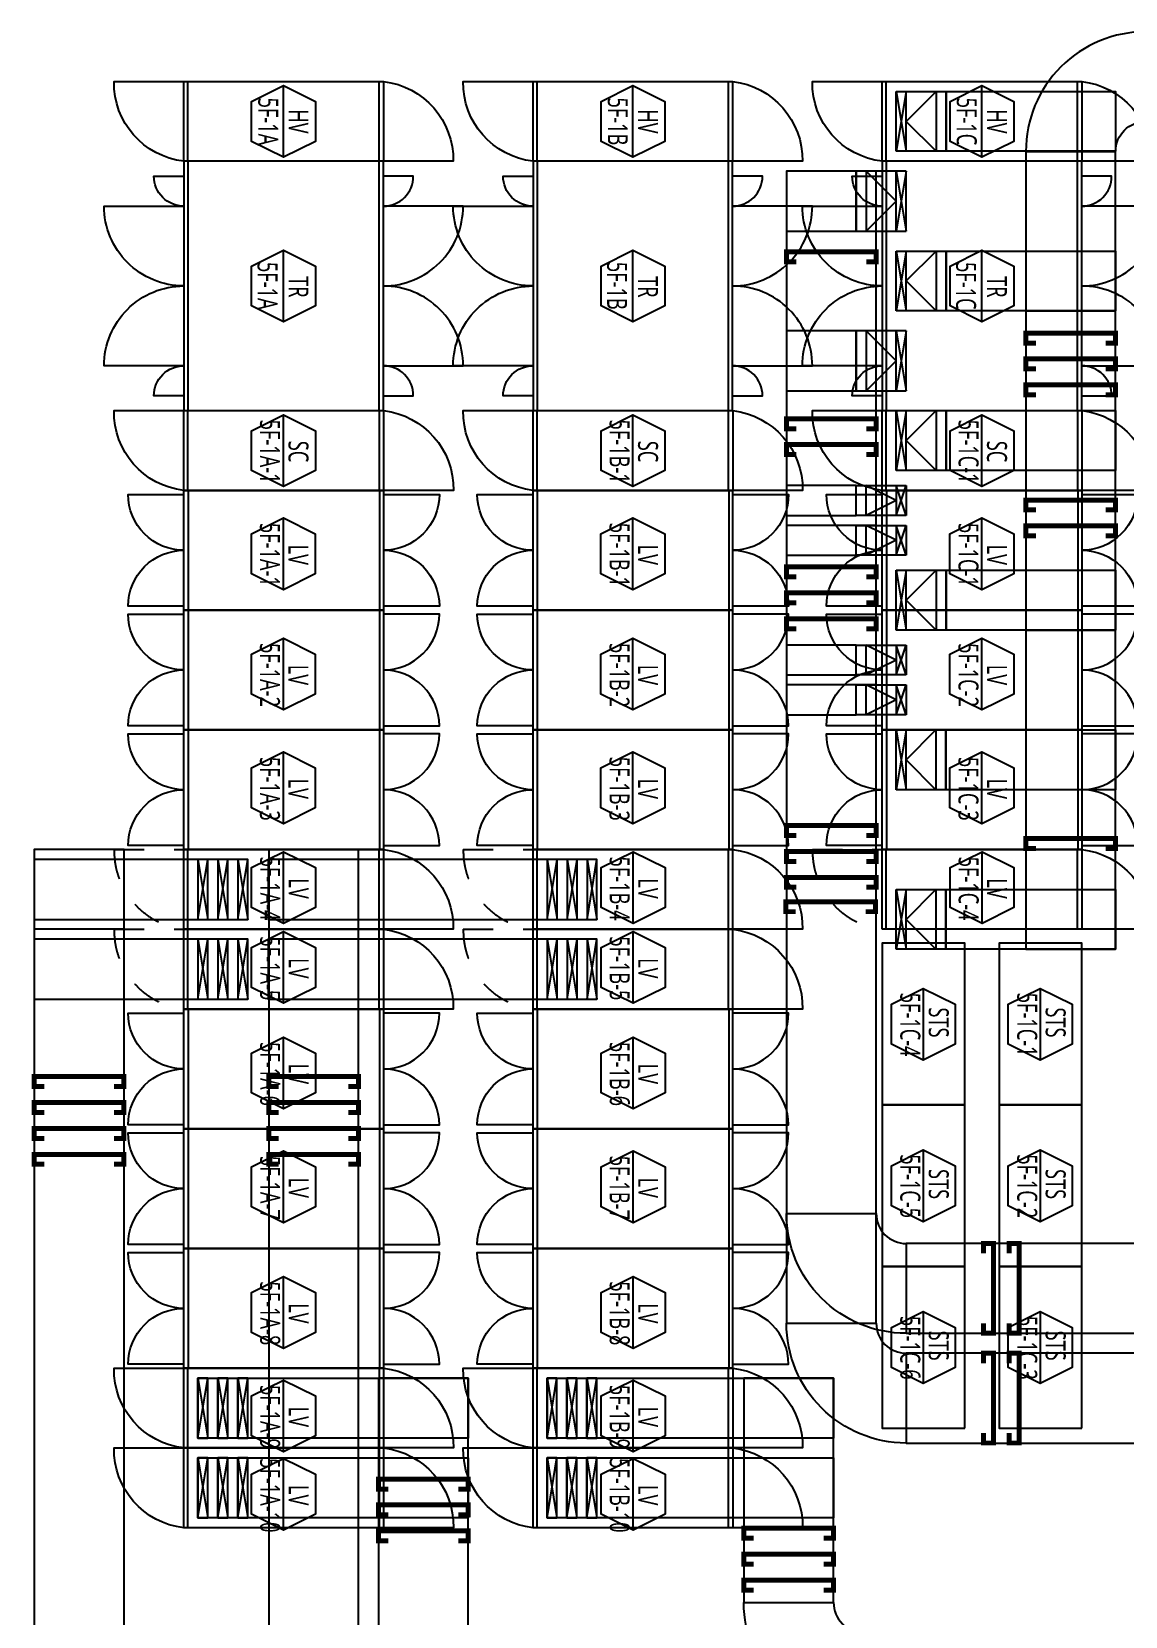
# Model space of a CAD drawing. Header units: millimetres. Extents: x -138191 to 245733, y -341087 to 835263.
# Drawn here: x 135529 to 146491, y 483817 to 499704 of the extents above; entities that cross this region are included whole.
import ezdxf
from ezdxf.enums import TextEntityAlignment as Align

# ---------------------------------------------------------------- set-up
doc = ezdxf.new("R2010")
doc.units = ezdxf.units.MM
doc.header["$LTSCALE"] = 300
doc.linetypes.add('D1', pattern=[3, 1, -1, 1])
for name, color, linetype in [('------00 Switch Gear', 3, 'Continuous'), ('------00 Switch Gear_Number', 1, 'Continuous'), ('-----26 Electrical Cable Tray_LV_STS1', 3, 'Continuous'), ('-----26 Electrical Cable Tray_LV_STS3', 151, 'Continuous'), ('-----26 Electrical Cable Tray_LV_STSPDU_A', 181, 'Continuous'), ('-----26 Electrical Cable Tray_LV_STSPDU_B', 41, 'Continuous'), ('-----26 Electrical Cable Tray_LV_UPS', 6, 'Continuous')]:
    doc.layers.add(name, color=color, linetype=linetype)
doc.styles.add('ELEC', font='malgun.ttf')

# ---------------------------------------------------------------- blocks, each defined once
blk = doc.blocks.new('STS-R')
blk.add_lwpolyline([(886994, -128588), (888614, -128588), (888614, -129418), (886994, -129418), (886994, -128588)])
blk = doc.blocks.new('A$495596483691')
at = {"color": 0}
for p, q in [((100, 600), (0, 600)), ((0, 600), (0, 0)), ((500, 600), (100, 600)), ((500, 0), (500, 600)), ((0, 0), (100, 0)), ((100, 0), (500, 0))]:
    blk.add_line(p, q, dxfattribs=at)
at = {"color": 8}
for p, q in [((400, 300), (100, 600)), ((100, 600), (100, 0)), ((400, 0), (400, 600)), ((400, 600), (500, 0)), ((500, 600), (400, 0)), ((400, 300), (100, 0))]:
    blk.add_line(p, q, dxfattribs=at)
blk = doc.blocks.new('A$550585017316')
at = {"color": 0}
for p, q in [((400, 300), (0, 300)), ((0, 300), (0, 0)), ((500, 300), (400, 300)), ((500, 0), (500, 300)), ((0, 0), (400, 0)), ((400, 0), (500, 0))]:
    blk.add_line(p, q, dxfattribs=at)
at = {"color": 8}
for p, q in [((100, 0), (0, 300)), ((0, 0), (100, 300)), ((100, 150), (400, 300)), ((100, 300), (100, 0)), ((400, 0), (400, 300)), ((100, 150), (400, 0))]:
    blk.add_line(p, q, dxfattribs=at)

msp = doc.modelspace()

# ---------------------------------------------------------------- linework, layer by layer
at = {"layer": '------00 Switch Gear'}
for p, q in [((137094, 498405), (137094, 499205)), ((139012, 498405), (139012, 499205)), ((140594, 498405), (140594, 499205)), ((142512, 498405), (142512, 499205)), ((144094, 498405, 0), (144094, 499205, 0)), ((146012, 498405, 0), (146012, 499205, 0)), ((137098, 495905), (137098, 498405)), ((139012, 495905), (139012, 498405)), ((140598, 495905), (140598, 498405)), ((142512, 495905), (142512, 498405)), ((144098, 495905, 0), (144098, 498405, 0)), ((146012, 495905, 0), (146012, 498405, 0)), ((137094, 495105), (137094, 495905)), ((139014, 495105), (139014, 495905)), ((140594, 495105), (140594, 495905)), ((142514, 495105), (142514, 495905)), ((144094, 495105, 0), (144094, 495905, 0)), ((146014, 495105, 0), (146014, 495905, 0)), ((137097, 495105), (137097, 493905)), ((139015, 495105), (139015, 493905)), ((140597, 495105), (140597, 493905)), ((142515, 495105), (142515, 493905)), ((144097, 495105, 0), (144097, 493905, 0)), ((146015, 495105, 0), (146015, 493905, 0)), ((137097, 493905), (137097, 492705)), ((139015, 493905), (139015, 492705)), ((140597, 493905), (140597, 492705)), ((142515, 493905), (142515, 492705)), ((144097, 493905, 0), (144097, 492705, 0)), ((146015, 493905, 0), (146015, 492705, 0)), ((137097, 492705), (137097, 491505)), ((139015, 492705), (139015, 491505)), ((140597, 492705), (140597, 491505)), ((142515, 492705), (142515, 491505)), ((144097, 492705, 0), (144097, 491505, 0)), ((146015, 492705, 0), (146015, 491505, 0)), ((137095, 490705), (137095, 491505)), ((139013, 490705), (139013, 491505)), ((140595, 490705), (140595, 491505)), ((142513, 490705), (142513, 491505)), ((144095, 490705, 0), (144095, 491505, 0)), ((146013, 490705, 0), (146013, 491505, 0)), ((137095, 489905), (137095, 490705)), ((139013, 489905), (139013, 490705)), ((140595, 489905), (140595, 490705)), ((142513, 489905), (142513, 490705)), ((137097, 489905), (137097, 488705)), ((139015, 489905), (139015, 488705)), ((140597, 489905), (140597, 488705)), ((142515, 489905), (142515, 488705)), ((137097, 488705), (137097, 487505)), ((139015, 488705), (139015, 487505)), ((140597, 488705), (140597, 487505)), ((142515, 488705), (142515, 487505)), ((137097, 487505), (137097, 486305)), ((139015, 487505), (139015, 486305)), ((140597, 487505), (140597, 486305)), ((142515, 487505), (142515, 486305)), ((137094, 485505), (137094, 486305)), ((139014, 485505), (139014, 486305)), ((140594, 485505), (140594, 486305)), ((142514, 485505), (142514, 486305)), ((137094, 484705), (137094, 485505)), ((139014, 484705), (139014, 485505)), ((140594, 484705), (140594, 485505)), ((142514, 484705), (142514, 485505))]:
    msp.add_line(p, q, dxfattribs=at)
at = {"layer": '------00 Switch Gear', "elevation": 0}
for points in [[(137054, 498405, -0.385743), (136354, 499205), (137054, 499205)], [(139054, 499205, -0.385743), (139754, 498405), (139054, 498405)], [(140554, 498405, -0.385743), (139854, 499205), (140554, 499205)], [(142554, 499205, -0.385743), (143254, 498405), (142554, 498405)], [(144054, 498405, -0.385743), (143354, 499205), (144054, 499205)], [(146054, 499205, -0.385743), (146754, 498405), (146054, 498405)], [(137054, 496055), (136754, 496055, -0.414214), (137054, 496355), (136254, 496355, -0.414214), (137054, 497155, -0.414214), (136254, 497955), (137054, 497955, -0.414214), (136754, 498255), (137054, 498255)], [(139054, 496055), (139354, 496055, 0.414214), (139054, 496355), (139854, 496355, 0.414214), (139054, 497155, 0.414214), (139854, 497955), (139054, 497955, 0.414214), (139354, 498255), (139054, 498255)], [(140554, 496055), (140254, 496055, -0.414214), (140554, 496355), (139754, 496355, -0.414214), (140554, 497155, -0.414214), (139754, 497955), (140554, 497955, -0.414214), (140254, 498255), (140554, 498255)], [(142554, 496055), (142854, 496055, 0.414214), (142554, 496355), (143354, 496355, 0.414214), (142554, 497155, 0.414214), (143354, 497955), (142554, 497955, 0.414214), (142854, 498255), (142554, 498255)], [(144054, 496055), (143754, 496055, -0.414214), (144054, 496355), (143254, 496355, -0.414214), (144054, 497155, -0.414214), (143254, 497955), (144054, 497955, -0.414214), (143754, 498255), (144054, 498255)], [(146054, 496055), (146354, 496055, 0.414214), (146054, 496355), (146854, 496355, 0.414214), (146054, 497155, 0.414214), (146854, 497955), (146054, 497955, 0.414214), (146354, 498255), (146054, 498255)], [(137054, 495105, -0.385743), (136354, 495905), (137054, 495905)], [(139056, 495905, -0.385743), (139756, 495105), (139056, 495105)], [(140554, 495105, -0.385743), (139854, 495905), (140554, 495905)], [(142556, 495905, -0.385743), (143256, 495105), (142556, 495105)], [(144054, 495105, -0.385743), (143354, 495905), (144054, 495905)], [(146056, 495905, -0.385743), (146756, 495105), (146056, 495105)], [(137055, 493945), (136495, 493945, -0.414214), (137055, 494505, -0.414214), (136495, 495065), (137055, 495065)], [(139055, 495065), (139615, 495065), (139615, 495065, -0.414214), (139055, 494505, -0.414214), (139615, 493945), (139055, 493945)], [(140555, 493945), (139995, 493945, -0.414214), (140555, 494505, -0.414214), (139995, 495065), (140555, 495065)], [(142555, 495065), (143115, 495065), (143115, 495065, -0.414214), (142555, 494505, -0.414214), (143115, 493945), (142555, 493945)], [(144055, 493945), (143495, 493945, -0.414214), (144055, 494505, -0.414214), (143495, 495065), (144055, 495065)], [(146055, 495065), (146615, 495065), (146615, 495065, -0.414214), (146055, 494505, -0.414214), (146615, 493945), (146055, 493945)], [(137055, 492745), (136495, 492745, -0.414214), (137055, 493305, -0.414214), (136495, 493865), (137055, 493865)], [(139055, 492745), (139615, 492745, 0.414214), (139055, 493305, 0.414214), (139615, 493865), (139615, 493865), (139055, 493865)], [(140555, 492745), (139995, 492745, -0.414214), (140555, 493305, -0.414214), (139995, 493865), (140555, 493865)], [(142555, 492745), (143115, 492745, 0.414214), (142555, 493305, 0.414214), (143115, 493865), (143115, 493865), (142555, 493865)], [(144055, 492745), (143495, 492745, -0.414214), (144055, 493305, -0.414214), (143495, 493865), (144055, 493865)], [(146055, 492745), (146615, 492745, 0.414214), (146055, 493305, 0.414214), (146615, 493865), (146615, 493865), (146055, 493865)], [(137055, 491545), (136495, 491545, -0.414214), (137055, 492105, -0.414214), (136495, 492665), (137055, 492665)], [(139055, 491545), (139615, 491545, 0.414214), (139055, 492105, 0.414214), (139615, 492665), (139615, 492665), (139055, 492665)], [(140555, 491545), (139995, 491545, -0.414214), (140555, 492105, -0.414214), (139995, 492665), (140555, 492665)], [(142555, 491545), (143115, 491545, 0.414214), (142555, 492105, 0.414214), (143115, 492665), (143115, 492665), (142555, 492665)], [(144055, 491545), (143495, 491545, -0.414214), (144055, 492105, -0.414214), (143495, 492665), (144055, 492665)], [(146055, 491545), (146615, 491545, 0.414214), (146055, 492105, 0.414214), (146615, 492665), (146615, 492665), (146055, 492665)], [(139055, 491505, -0.385743), (139755, 490705), (139055, 490705)], [(142555, 491505, -0.385743), (143255, 490705), (142555, 490705)], [(146055, 491505, -0.385743), (146755, 490705), (146055, 490705)], [(139055, 490705, -0.385743), (139755, 489905), (139055, 489905)], [(142555, 490705, -0.385743), (143255, 489905), (142555, 489905)], [(137055, 488745), (136495, 488745, -0.414214), (137055, 489305, -0.414214), (136495, 489865), (137055, 489865)], [(139055, 488745), (139615, 488745, 0.414214), (139055, 489305, 0.414214), (139615, 489865), (139615, 489865), (139055, 489865)], [(140555, 488745), (139995, 488745, -0.414214), (140555, 489305, -0.414214), (139995, 489865), (140555, 489865)], [(142555, 488745), (143115, 488745, 0.414214), (142555, 489305, 0.414214), (143115, 489865), (143115, 489865), (142555, 489865)], [(137055, 487545), (136495, 487545, -0.414214), (137055, 488105, -0.414214), (136495, 488665), (137055, 488665)], [(139055, 487545), (139615, 487545, 0.414214), (139055, 488105, 0.414214), (139615, 488665), (139615, 488665), (139055, 488665)], [(140555, 487545), (139995, 487545, -0.414214), (140555, 488105, -0.414214), (139995, 488665), (140555, 488665)], [(142555, 487545), (143115, 487545, 0.414214), (142555, 488105, 0.414214), (143115, 488665), (143115, 488665), (142555, 488665)], [(137055, 486345), (136495, 486345, -0.414214), (137055, 486905, -0.414214), (136495, 487465), (137055, 487465)], [(139055, 486345), (139615, 486345, 0.414214), (139055, 486905, 0.414214), (139615, 487465), (139615, 487465), (139055, 487465)], [(140555, 486345), (139995, 486345, -0.414214), (140555, 486905, -0.414214), (139995, 487465), (140555, 487465)], [(142555, 486345), (143115, 486345, 0.414214), (142555, 486905, 0.414214), (143115, 487465), (143115, 487465), (142555, 487465)], [(137054, 485505, -0.385743), (136354, 486305), (137054, 486305)], [(139056, 486305, -0.385743), (139756, 485505), (139056, 485505)], [(140554, 485505, -0.385743), (139854, 486305), (140554, 486305)], [(142556, 486305, -0.385743), (143256, 485505), (142556, 485505)], [(137054, 484705, -0.385743), (136354, 485505), (137054, 485505)], [(139056, 485505, -0.385743), (139756, 484705), (139056, 484705)], [(140554, 484705, -0.385743), (139854, 485505), (140554, 485505)], [(142556, 485505, -0.385743), (143256, 484705), (142556, 484705)]]:
    msp.add_lwpolyline(points, format="xyb", dxfattribs=at)
for points in [[(137054, 498405), (137054, 499205), (139054, 499205), (139054, 498405)], [(140554, 498405), (140554, 499205), (142554, 499205), (142554, 498405)], [(144054, 498405), (144054, 499205), (146054, 499205), (146054, 498405)], [(139054, 495905), (139054, 498405), (137054, 498405), (137054, 495905)], [(142554, 495905), (142554, 498405), (140554, 498405), (140554, 495905)], [(146054, 495905), (146054, 498405), (144054, 498405), (144054, 495905)], [(137054, 495105), (137054, 495905), (139056, 495905), (139056, 495105)], [(140554, 495105), (140554, 495905), (142556, 495905), (142556, 495105)], [(144054, 495105), (144054, 495905), (146056, 495905), (146056, 495105)], [(139055, 495105), (139055, 493905), (137055, 493905), (137055, 495105)], [(142555, 495105), (142555, 493905), (140555, 493905), (140555, 495105)], [(146055, 495105), (146055, 493905), (144055, 493905), (144055, 495105)], [(139055, 493905), (139055, 492705), (137055, 492705), (137055, 493905)], [(142555, 493905), (142555, 492705), (140555, 492705), (140555, 493905)], [(146055, 493905), (146055, 492705), (144055, 492705), (144055, 493905)], [(139055, 492705), (139055, 491505), (137055, 491505), (137055, 492705)], [(142555, 492705), (142555, 491505), (140555, 491505), (140555, 492705)], [(146055, 492705), (146055, 491505), (144055, 491505), (144055, 492705)], [(137055, 490705), (137055, 491505), (139055, 491505), (139055, 490705)], [(140555, 490705), (140555, 491505), (142555, 491505), (142555, 490705)], [(144055, 490705), (144055, 491505), (146055, 491505), (146055, 490705)], [(137055, 489905), (137055, 490705), (139055, 490705), (139055, 489905)], [(140555, 489905), (140555, 490705), (142555, 490705), (142555, 489905)], [(139055, 489905), (139055, 488705), (137055, 488705), (137055, 489905)], [(142555, 489905), (142555, 488705), (140555, 488705), (140555, 489905)], [(139055, 488705), (139055, 487505), (137055, 487505), (137055, 488705)], [(142555, 488705), (142555, 487505), (140555, 487505), (140555, 488705)], [(139055, 487505), (139055, 486305), (137055, 486305), (137055, 487505)], [(142555, 487505), (142555, 486305), (140555, 486305), (140555, 487505)], [(137054, 485505), (137054, 486305), (139056, 486305), (139056, 485505)], [(140554, 485505), (140554, 486305), (142556, 486305), (142556, 485505)], [(137054, 484705), (137054, 485505), (139056, 485505), (139056, 484705)], [(140554, 484705), (140554, 485505), (142556, 485505), (142556, 484705)]]:
    msp.add_lwpolyline(points, close=True, dxfattribs=at)
at = {"layer": '------00 Switch Gear', "linetype": 'D1', "elevation": 0}
for points in [[(137055, 490705, -0.385743), (136355, 491505), (137055, 491505)], [(140555, 490705, -0.385743), (139855, 491505), (140555, 491505)], [(144055, 490705, -0.385743), (143355, 491505), (144055, 491505)], [(137055, 489905, -0.385743), (136355, 490705), (137055, 490705)], [(140555, 489905, -0.385743), (139855, 490705), (140555, 490705)]]:
    msp.add_lwpolyline(points, format="xyb", dxfattribs=at)
at = {"layer": '------00 Switch Gear_Number', "elevation": 0}
for points in [[(138052, 498445), (138052, 499165), (138372, 499005), (138372, 498605), (138052, 498445), (137732, 498605), (137732, 499005), (138052, 499165)], [(141556, 498445), (141556, 499165), (141876, 499005), (141876, 498605), (141556, 498445), (141236, 498605), (141236, 499005), (141556, 499165)], [(145054, 498445), (145054, 499165), (145374, 499005), (145374, 498605), (145054, 498445), (144734, 498605), (144734, 499005), (145054, 499165)], [(138052, 496795), (138052, 497515), (138372, 497355), (138372, 496955), (138052, 496795), (137732, 496955), (137732, 497355), (138052, 497515)], [(141556, 496795), (141556, 497515), (141876, 497355), (141876, 496955), (141556, 496795), (141236, 496955), (141236, 497355), (141556, 497515)], [(145054, 496795), (145054, 497515), (145374, 497355), (145374, 496955), (145054, 496795), (144734, 496955), (144734, 497355), (145054, 497515)], [(138052, 495144), (138052, 495864), (138372, 495704), (138372, 495304), (138052, 495144), (137732, 495304), (137732, 495704), (138052, 495864)], [(141556, 495144), (141556, 495864), (141876, 495704), (141876, 495304), (141556, 495144), (141236, 495304), (141236, 495704), (141556, 495864)], [(145054, 495144), (145054, 495864), (145374, 495704), (145374, 495304), (145054, 495144), (144734, 495304), (144734, 495704), (145054, 495864)], [(138051, 494109), (138051, 494829), (138371, 494669), (138371, 494268), (138051, 494109), (137731, 494268), (137731, 494669), (138051, 494829)], [(141555, 494109), (141555, 494829), (141875, 494669), (141875, 494268), (141555, 494109), (141235, 494268), (141235, 494669), (141555, 494829)], [(145053, 494109), (145053, 494829), (145373, 494669), (145373, 494268), (145053, 494109), (144733, 494268), (144733, 494669), (145053, 494829)], [(138051, 492904), (138051, 493624), (138371, 493464), (138371, 493064), (138051, 492904), (137731, 493064), (137731, 493464), (138051, 493624)], [(141555, 492904), (141555, 493624), (141875, 493464), (141875, 493064), (141555, 492904), (141235, 493064), (141235, 493464), (141555, 493624)], [(145053, 492904), (145053, 493624), (145373, 493464), (145373, 493064), (145053, 492904), (144733, 493064), (144733, 493464), (145053, 493624)], [(138051, 491763), (138051, 492483), (138371, 492324), (138371, 491923), (138051, 491763), (137731, 491923), (137731, 492324), (138051, 492483)], [(141555, 491763), (141555, 492483), (141875, 492324), (141875, 491923), (141555, 491763), (141235, 491923), (141235, 492324), (141555, 492483)], [(145053, 491763), (145053, 492483), (145373, 492324), (145373, 491923), (145053, 491763), (144733, 491923), (144733, 492324), (145053, 492483)], [(138053, 490763), (138053, 491483), (138373, 491324), (138373, 490923), (138053, 490763), (137733, 490923), (137733, 491324), (138053, 491483)], [(141557, 490763), (141557, 491483), (141877, 491324), (141877, 490923), (141557, 490763), (141237, 490923), (141237, 491324), (141557, 491483)], [(145055, 490763), (145055, 491483), (145375, 491324), (145375, 490923), (145055, 490763), (144735, 490923), (144735, 491324), (145055, 491483)], [(138053, 489963), (138053, 490683), (138373, 490524), (138373, 490123), (138053, 489963), (137733, 490123), (137733, 490524), (138053, 490683)], [(141557, 489963), (141557, 490683), (141877, 490524), (141877, 490123), (141557, 489963), (141237, 490123), (141237, 490524), (141557, 490683)], [(138053, 488904), (138053, 489624), (138373, 489464), (138373, 489064), (138053, 488904), (137733, 489064), (137733, 489464), (138053, 489624)], [(141557, 488904), (141557, 489624), (141877, 489464), (141877, 489064), (141557, 488904), (141237, 489064), (141237, 489464), (141557, 489624)], [(138053, 487763), (138053, 488483), (138373, 488324), (138373, 487923), (138053, 487763), (137733, 487923), (137733, 488324), (138053, 488483)], [(141557, 487763), (141557, 488483), (141877, 488324), (141877, 487923), (141557, 487763), (141237, 487923), (141237, 488324), (141557, 488483)], [(138053, 486504), (138053, 487224), (138373, 487064), (138373, 486664), (138053, 486504), (137733, 486664), (137733, 487064), (138053, 487224)], [(141557, 486504), (141557, 487224), (141877, 487064), (141877, 486664), (141557, 486504), (141237, 486664), (141237, 487064), (141557, 487224)], [(138053, 485466), (138053, 486186), (138373, 486027), (138373, 485626), (138053, 485466), (137733, 485626), (137733, 486027), (138053, 486186)], [(141557, 485466), (141557, 486186), (141877, 486027), (141877, 485626), (141557, 485466), (141237, 485626), (141237, 486027), (141557, 486186)], [(138053, 484680), (138053, 485400), (138373, 485241), (138373, 484840), (138053, 484680), (137733, 484840), (137733, 485241), (138053, 485400)], [(141557, 484680), (141557, 485400), (141877, 485241), (141877, 484840), (141557, 484680), (141237, 484840), (141237, 485241), (141557, 485400)]]:
    msp.add_lwpolyline(points, dxfattribs=at)
at = {"layer": '------00 Switch Gear_Number', "color": 1, "elevation": 0}
for points in [[(144466, 490113), (144466, 489393), (144146, 489553), (144146, 489954), (144466, 490113), (144786, 489954), (144786, 489553), (144466, 489393)], [(145638, 490113), (145638, 489393), (145318, 489553), (145318, 489954), (145638, 490113), (145958, 489954), (145958, 489553), (145638, 489393)], [(144466, 488493), (144466, 487773), (144146, 487933), (144146, 488334), (144466, 488493), (144786, 488334), (144786, 487933), (144466, 487773)], [(145638, 488493), (145638, 487773), (145318, 487933), (145318, 488334), (145638, 488493), (145958, 488334), (145958, 487933), (145638, 487773)], [(144466, 486873), (144466, 486153), (144146, 486313), (144146, 486714), (144466, 486873), (144786, 486714), (144786, 486313), (144466, 486153)], [(145638, 486873), (145638, 486153), (145318, 486313), (145318, 486714), (145638, 486873), (145958, 486714), (145958, 486313), (145638, 486153)]]:
    msp.add_lwpolyline(points, dxfattribs=at)
at = {"layer": '-----26 Electrical Cable Tray_LV_STS1', "elevation": 0}
for points in [[(137194, 485605), (137194, 486205), (139904, 486205), (139904, 485605)], [(137294, 485605), (137294, 486205), (137194, 486205), (137194, 485605)], [(137494, 485605), (137494, 486205), (137394, 486205), (137394, 485605)], [(137394, 485605), (137394, 486205), (139904, 486205), (139904, 485605)], [(137694, 485605), (137694, 486205), (137594, 486205), (137594, 485605)], [(137594, 485605), (137594, 486205), (139904, 486205), (139904, 485605)], [(139904, 486205), (139004, 486205), (139004, 482005), (139904, 482005)], [(139904, 486205), (139004, 486205), (139004, 482005), (139904, 482005)], [(139904, 486205), (139004, 486205), (139004, 482005), (139904, 482005)], [(140694, 485605), (140694, 486205), (143567, 486205), (143567, 485605)], [(140794, 485605), (140794, 486205), (140694, 486205), (140694, 485605)], [(140994, 485605), (140994, 486205), (140894, 486205), (140894, 485605)], [(140894, 485605), (140894, 486205), (143567, 486205), (143567, 485605)], [(141194, 485605), (141194, 486205), (141094, 486205), (141094, 485605)], [(141094, 485605), (141094, 486205), (143567, 486205), (143567, 485605)], [(142667, 483955), (143567, 483955), (143567, 486205), (142667, 486205)], [(142667, 483955), (143567, 483955), (143567, 486205), (142667, 486205)], [(142667, 483955), (143567, 483955), (143567, 486205), (142667, 486205)], [(137194, 484805), (137194, 485405), (139904, 485405), (139904, 484805)], [(137294, 484805), (137294, 485405), (137194, 485405), (137194, 484805)], [(137494, 484805), (137494, 485405), (137394, 485405), (137394, 484805)], [(137394, 484805), (137394, 485405), (139904, 485405), (139904, 484805)], [(137694, 484805), (137694, 485405), (137594, 485405), (137594, 484805)], [(137594, 484805), (137594, 485405), (139904, 485405), (139904, 484805)], [(140694, 484805), (140694, 485405), (143567, 485405), (143567, 484805)], [(140794, 484805), (140794, 485405), (140694, 485405), (140694, 484805)], [(140994, 484805), (140994, 485405), (140894, 485405), (140894, 484805)], [(140894, 484805), (140894, 485405), (143567, 485405), (143567, 484805)], [(141194, 484805), (141194, 485405), (141094, 485405), (141094, 484805)], [(141094, 484805), (141094, 485405), (143567, 485405), (143567, 484805)]]:
    msp.add_lwpolyline(points, close=True, dxfattribs=at)
for points in [[(137194, 485605), (137294, 486205)], [(137194, 486205), (137294, 485605)], [(137394, 485605), (137494, 486205)], [(137394, 486205), (137494, 485605)], [(137594, 485605), (137694, 486205)], [(137594, 486205), (137694, 485605)], [(140694, 485605), (140794, 486205)], [(140694, 486205), (140794, 485605)], [(140894, 485605), (140994, 486205)], [(140894, 486205), (140994, 485605)], [(141094, 485605), (141194, 486205)], [(141094, 486205), (141194, 485605)], [(137194, 484805), (137294, 485405)], [(137194, 485405), (137294, 484805)], [(137394, 484805), (137494, 485405)], [(137394, 485405), (137494, 484805)], [(137594, 484805), (137694, 485405)], [(137594, 485405), (137694, 484805)], [(140694, 484805), (140794, 485405)], [(140694, 485405), (140794, 484805)], [(140894, 484805), (140994, 485405)], [(140894, 485405), (140994, 484805)], [(141094, 484805), (141194, 485405)], [(141094, 485405), (141194, 484805)]]:
    msp.add_lwpolyline(points, dxfattribs=at)
at = {"layer": '-----26 Electrical Cable Tray_LV_STS1', "ltscale": 7.5, "const_width": 50, "elevation": 0}
for points in [[(139104, 485093), (139004, 485093), (139004, 485193), (139904, 485193), (139904, 485093), (139804, 485093)], [(139104, 484834), (139004, 484834), (139004, 484934), (139904, 484934), (139904, 484834), (139804, 484834)], [(142767, 484600), (142667, 484600), (142667, 484700), (143567, 484700), (143567, 484600), (143467, 484600)], [(139104, 484574), (139004, 484574), (139004, 484674), (139904, 484674), (139904, 484574), (139804, 484574)], [(142767, 484340), (142667, 484340), (142667, 484440), (143567, 484440), (143567, 484340), (143467, 484340)], [(142767, 484080), (142667, 484080), (142667, 484180), (143567, 484180), (143567, 484080), (143467, 484080)]]:
    msp.add_lwpolyline(points, dxfattribs=at)
at = {"layer": '-----26 Electrical Cable Tray_LV_STS1'}
msp.add_lwpolyline([(143567, 483955), (143567, 483955, 0.414214), (143867, 483655), (143867, 483655), (143867, 482755, -0.414214), (142667, 483955)], format="xyb", close=True, dxfattribs=at)
msp.add_lwpolyline([(143567, 483955), (143567, 483955, 0.414214), (143867, 483655), (143867, 483655), (143867, 482755, -0.414214), (142667, 483955)], format="xyb", close=True, dxfattribs=at)
msp.add_lwpolyline([(143567, 483955), (143567, 483955, 0.414214), (143867, 483655), (143867, 483655), (143867, 482755, -0.414214), (142667, 483955)], format="xyb", close=True, dxfattribs=at)
at = {"layer": '-----26 Electrical Cable Tray_LV_STS3', "elevation": 0}
msp.add_lwpolyline([(146394, 498504), (146394, 498504, -0.414214), (146694, 498804), (146694, 498804), (146694, 499704, 0.414214), (145494, 498504)], format="xyb", close=True, dxfattribs=at)
msp.add_lwpolyline([(146394, 498504), (146394, 498504, -0.414214), (146694, 498804), (146694, 498804), (146694, 499704, 0.414214), (145494, 498504)], format="xyb", close=True, dxfattribs=at)
msp.add_lwpolyline([(146394, 498504), (146394, 498504, -0.414214), (146694, 498804), (146694, 498804), (146694, 499704, 0.414214), (145494, 498504)], format="xyb", close=True, dxfattribs=at)
for points in [[(144694, 499105), (146394, 499105), (146394, 498505), (144694, 498505)], [(145494, 496905), (146394, 496905), (146394, 498505), (145494, 498505)], [(145494, 493705), (146394, 493705), (146394, 498504), (145494, 498504)], [(145494, 490505), (146394, 490505), (146394, 498504), (145494, 498504)], [(144694, 497505), (146394, 497505), (146394, 496905), (144694, 496905)], [(144694, 495905), (146394, 495905), (146394, 495305), (144694, 495305)], [(144694, 494305), (146394, 494305), (146394, 493705), (144694, 493705)], [(144693, 492705), (146393, 492705), (146393, 492105), (144693, 492105)], [(144693, 491105), (146393, 491105), (146393, 490505), (144693, 490505)]]:
    msp.add_lwpolyline(points, close=True, dxfattribs=at)
at = {"layer": '-----26 Electrical Cable Tray_LV_STS3', "ltscale": 7.5, "const_width": 50, "elevation": 0}
for points in [[(145594, 496582), (145494, 496582), (145494, 496682), (146394, 496682), (146394, 496582), (146294, 496582)], [(145594, 496323), (145494, 496323), (145494, 496423), (146394, 496423), (146394, 496323), (146294, 496323)], [(145594, 496063), (145494, 496063), (145494, 496163), (146394, 496163), (146394, 496063), (146294, 496063)], [(145594, 494909), (145494, 494909), (145494, 495009), (146394, 495009), (146394, 494909), (146294, 494909)], [(145594, 494649), (145494, 494649), (145494, 494749), (146394, 494749), (146394, 494649), (146294, 494649)], [(145594, 491515), (145494, 491515), (145494, 491615), (146394, 491615), (146394, 491515), (146294, 491515)]]:
    msp.add_lwpolyline(points, dxfattribs=at)
at = {"layer": '-----26 Electrical Cable Tray_LV_STSPDU_A', "elevation": 0}
for points in [[(143094, 497705), (143794, 497705), (143794, 498305), (143094, 498305)], [(143094, 487855), (143994, 487855), (143994, 498305), (143094, 498305)], [(143094, 494855), (143794, 494855), (143794, 495155), (143094, 495155)], [(143094, 487855), (143994, 487855), (143994, 494755), (143094, 494755)], [(143094, 494455), (143794, 494455), (143794, 494755), (143094, 494755)]]:
    msp.add_lwpolyline(points, close=True, dxfattribs=at)
at = {"layer": '-----26 Electrical Cable Tray_LV_STSPDU_A', "ltscale": 7.5, "const_width": 50, "elevation": 0}
for points in [[(143194, 497398), (143094, 497398), (143094, 497498), (143994, 497498), (143994, 497398), (143894, 497398)], [(143194, 495724), (143094, 495724), (143094, 495824), (143994, 495824), (143994, 495724), (143894, 495724)], [(143194, 494238), (143094, 494238), (143094, 494338), (143994, 494338), (143994, 494238), (143894, 494238)], [(143194, 493978), (143094, 493978), (143094, 494078), (143994, 494078), (143994, 493978), (143894, 493978)], [(143194, 491645), (143094, 491645), (143094, 491745), (143994, 491745), (143994, 491645), (143894, 491645)], [(143194, 491386), (143094, 491386), (143094, 491486), (143994, 491486), (143994, 491386), (143894, 491386)], [(145069, 487455), (145069, 487555), (145169, 487555), (145169, 486655), (145069, 486655), (145069, 486755)], [(145328, 487455), (145328, 487555), (145428, 487555), (145428, 486655), (145328, 486655), (145328, 486755)]]:
    msp.add_lwpolyline(points, dxfattribs=at)
at = {"layer": '-----26 Electrical Cable Tray_LV_STSPDU_A', "elevation": 0}
msp.add_lwpolyline([(143994, 487855), (143994, 487855, 0.414214), (144294, 487555), (144294, 487555), (144294, 486655, -0.414214), (143094, 487855)], format="xyb", close=True, dxfattribs=at)
msp.add_lwpolyline([(143994, 487855), (143994, 487855, 0.414214), (144294, 487555), (144294, 487555), (144294, 486655, -0.414214), (143094, 487855)], format="xyb", close=True, dxfattribs=at)
at = {"layer": '-----26 Electrical Cable Tray_LV_STSPDU_A'}
msp.add_lwpolyline([(144294, 487555), (144294, 486655), (169050, 486655), (169050, 487555)], close=True, dxfattribs=at)
msp.add_lwpolyline([(144294, 487555), (144294, 486655), (169050, 486655), (169050, 487555)], close=True, dxfattribs=at)
at = {"layer": '-----26 Electrical Cable Tray_LV_STSPDU_B', "elevation": 0}
for points in [[(143094, 496105), (143794, 496105), (143794, 496705), (143094, 496705)], [(143094, 486755), (143994, 486755), (143994, 496705), (143094, 496705)], [(143094, 493255), (143794, 493255), (143794, 493555), (143094, 493555)], [(143094, 492855), (143794, 492855), (143794, 493155), (143094, 493155)], [(143094, 486755), (143994, 486755), (143994, 493155), (143094, 493155)]]:
    msp.add_lwpolyline(points, close=True, dxfattribs=at)
at = {"layer": '-----26 Electrical Cable Tray_LV_STSPDU_B', "ltscale": 7.5, "const_width": 50, "elevation": 0}
for points in [[(143194, 495464), (143094, 495464), (143094, 495564), (143994, 495564), (143994, 495464), (143894, 495464)], [(143194, 493718), (143094, 493718), (143094, 493818), (143994, 493818), (143994, 493718), (143894, 493718)], [(143194, 491126), (143094, 491126), (143094, 491226), (143994, 491226), (143994, 491126), (143894, 491126)], [(143188, 490882), (143088, 490882), (143088, 490982), (143988, 490982), (143988, 490882), (143888, 490882)], [(145069, 486355), (145069, 486455), (145169, 486455), (145169, 485555), (145069, 485555), (145069, 485655)], [(145328, 486355), (145328, 486455), (145428, 486455), (145428, 485555), (145328, 485555), (145328, 485655)]]:
    msp.add_lwpolyline(points, dxfattribs=at)
at = {"layer": '-----26 Electrical Cable Tray_LV_STSPDU_B'}
msp.add_lwpolyline([(143994, 486755), (143994, 486755, 0.414214), (144294, 486455), (144294, 486455), (144294, 485555, -0.414214), (143094, 486755)], format="xyb", close=True, dxfattribs=at)
msp.add_lwpolyline([(143994, 486755), (143994, 486755, 0.414214), (144294, 486455), (144294, 486455), (144294, 485555, -0.414214), (143094, 486755)], format="xyb", close=True, dxfattribs=at)
msp.add_lwpolyline([(144294, 486455), (144294, 485555), (167954, 485555), (167954, 486455)], close=True, dxfattribs=at)
msp.add_lwpolyline([(144294, 486455), (144294, 485555), (167954, 485555), (167954, 486455)], close=True, dxfattribs=at)
at = {"layer": '-----26 Electrical Cable Tray_LV_UPS', "elevation": 0}
for points in [[(136454, 491505), (135554, 491505), (135554, 473623), (136454, 473623)], [(136454, 491505), (135554, 491505), (135554, 473623), (136454, 473623)], [(137695, 491405), (135554, 491405), (135554, 490805), (137695, 490805)], [(137295, 490805), (137295, 491405), (137195, 491405), (137195, 490805)], [(137495, 490805), (137495, 491405), (137395, 491405), (137395, 490805)], [(137695, 490805), (137695, 491405), (137595, 491405), (137595, 490805)], [(141195, 491405), (137899, 491405), (137899, 490805), (141195, 490805)], [(138804, 491505), (137904, 491505), (137904, 473623), (138804, 473623)], [(140795, 490805), (140795, 491405), (140695, 491405), (140695, 490805)], [(140995, 490805), (140995, 491405), (140895, 491405), (140895, 490805)], [(141195, 490805), (141195, 491405), (141095, 491405), (141095, 490805)], [(136454, 490705), (135554, 490705), (135554, 473623), (136454, 473623)], [(136454, 490705), (135554, 490705), (135554, 473623), (136454, 473623)], [(137695, 490605), (135554, 490605), (135554, 490005), (137695, 490005)], [(137295, 490005), (137295, 490605), (137195, 490605), (137195, 490005)], [(137495, 490005), (137495, 490605), (137395, 490605), (137395, 490005)], [(137695, 490005), (137695, 490605), (137595, 490605), (137595, 490005)], [(141195, 490605), (137899, 490605), (137899, 490005), (141195, 490005)], [(138804, 490705), (137904, 490705), (137904, 473623), (138804, 473623)], [(140795, 490005), (140795, 490605), (140695, 490605), (140695, 490005)], [(140995, 490005), (140995, 490605), (140895, 490605), (140895, 490005)], [(141195, 490005), (141195, 490605), (141095, 490605), (141095, 490005)]]:
    msp.add_lwpolyline(points, close=True, dxfattribs=at)
for points in [[(137195, 490805), (137295, 491405)], [(137195, 491405), (137295, 490805)], [(137395, 490805), (137495, 491405)], [(137395, 491405), (137495, 490805)], [(137595, 490805), (137695, 491405)], [(137595, 491405), (137695, 490805)], [(140695, 490805), (140795, 491405)], [(140695, 491405), (140795, 490805)], [(140895, 490805), (140995, 491405)], [(140895, 491405), (140995, 490805)], [(141095, 490805), (141195, 491405)], [(141095, 491405), (141195, 490805)], [(137195, 490005), (137295, 490605)], [(137195, 490605), (137295, 490005)], [(137395, 490005), (137495, 490605)], [(137395, 490605), (137495, 490005)], [(137595, 490005), (137695, 490605)], [(137595, 490605), (137695, 490005)], [(140695, 490005), (140795, 490605)], [(140695, 490605), (140795, 490005)], [(140895, 490005), (140995, 490605)], [(140895, 490605), (140995, 490005)], [(141095, 490005), (141195, 490605)], [(141095, 490605), (141195, 490005)]]:
    msp.add_lwpolyline(points, dxfattribs=at)
at = {"layer": '-----26 Electrical Cable Tray_LV_UPS', "ltscale": 7.5, "const_width": 50, "elevation": 0}
for points in [[(135654, 489128), (135554, 489128), (135554, 489228), (136453, 489228), (136453, 489128), (136353, 489128)], [(138004, 489128), (137904, 489128), (137904, 489228), (138803, 489228), (138803, 489128), (138703, 489128)], [(135654, 488868), (135554, 488868), (135554, 488968), (136453, 488968), (136453, 488868), (136353, 488868)], [(138004, 488868), (137904, 488868), (137904, 488968), (138803, 488968), (138803, 488868), (138703, 488868)], [(135654, 488609), (135554, 488609), (135554, 488709), (136453, 488709), (136453, 488609), (136353, 488609)], [(138004, 488609), (137904, 488609), (137904, 488709), (138803, 488709), (138803, 488609), (138703, 488609)], [(135654, 488349), (135554, 488349), (135554, 488449), (136453, 488449), (136453, 488349), (136353, 488349)], [(138004, 488349), (137904, 488349), (137904, 488449), (138803, 488449), (138803, 488349), (138703, 488349)]]:
    msp.add_lwpolyline(points, dxfattribs=at)

# ---------------------------------------------------------------- block references
at = {"layer": '------00 Switch Gear', "xscale": -1, "rotation": 270}
for p in [(273471, -398049, 0), (274643, -398049, 0), (273471, -399669, 0), (274643, -399669, 0), (273471, -401289, 0), (274643, -401289, 0)]:
    msp.add_blockref('STS-R', p, dxfattribs=at)
at = {"layer": '-----26 Electrical Cable Tray_LV_STS3', "xscale": -1}
for p in [(144694, 498505, 0), (144694, 496905, 0), (144694, 495305, 0), (144694, 493705, 0), (144693, 492105, 0), (144693, 490505, 0)]:
    msp.add_blockref('A$495596483691', p, dxfattribs=at)
at = {"layer": '-----26 Electrical Cable Tray_LV_STSPDU_A'}
msp.add_blockref('A$495596483691', (143794, 497705, 0), dxfattribs=at)
at = {"layer": '-----26 Electrical Cable Tray_LV_STSPDU_A', "xscale": -1}
for p in [(144294, 494855, 0), (144294, 494455, 0)]:
    msp.add_blockref('A$550585017316', p, dxfattribs=at)
at = {"layer": '-----26 Electrical Cable Tray_LV_STSPDU_B'}
msp.add_blockref('A$495596483691', (143794, 496105, 0), dxfattribs=at)
at = {"layer": '-----26 Electrical Cable Tray_LV_STSPDU_B', "xscale": -1}
for p in [(144294, 493255, 0), (144294, 492855, 0)]:
    msp.add_blockref('A$550585017316', p, dxfattribs=at)

# ---------------------------------------------------------------- texts
at = {"layer": '------00 Switch Gear_Number', "color": 0, "style": 'ELEC', "width": 0.7}
for s, p in [('5F-1A', (137900, 498805)), ('5F-1B', (141404, 498805)), ('5F-1C', (144902, 498805, 0)), ('HV', (138203, 498805)), ('HV', (141707, 498805)), ('HV', (145205, 498805, 0)), ('5F-1A', (137893, 497157)), ('5F-1B', (141397, 497157)), ('5F-1C', (144895, 497157, 0)), ('TR', (138203, 497146)), ('TR', (141707, 497146)), ('TR', (145205, 497146, 0)), ('5F-1A-1', (137918, 495495)), ('5F-1B-1', (141422, 495495)), ('5F-1C-1', (144920, 495495, 0)), ('SC', (138203, 495495)), ('SC', (141707, 495495)), ('SC', (145205, 495495, 0)), ('5F-1A-1', (137917, 494460)), ('5F-1B-1', (141421, 494460)), ('5F-1C-1', (144919, 494460, 0)), ('LV', (138202, 494460)), ('LV', (141706, 494460)), ('LV', (145204, 494460, 0)), ('5F-1A-2', (137917, 493255)), ('5F-1B-2', (141421, 493255)), ('5F-1C-2', (144919, 493255, 0)), ('LV', (138202, 493255)), ('LV', (141706, 493255)), ('LV', (145204, 493255, 0)), ('5F-1A-3', (137917, 492114)), ('5F-1B-3', (141421, 492114)), ('5F-1C-3', (144919, 492114, 0)), ('LV', (138202, 492114)), ('LV', (141706, 492114)), ('LV', (145204, 492114, 0)), ('5F-1A-4', (137919, 491114)), ('5F-1B-4', (141423, 491114)), ('5F-1C-4', (144921, 491114, 0)), ('LV', (138204, 491114)), ('LV', (141708, 491114)), ('LV', (145206, 491114, 0)), ('5F-1A-5', (137919, 490314)), ('5F-1B-5', (141423, 490314)), ('LV', (138204, 490314)), ('LV', (141708, 490314)), ('5F-1C-4', (144336, 489750, 0)), ('5F-1C-1', (145508, 489750, 0)), ('STS', (144621, 489771, 0)), ('STS', (145793, 489771, 0)), ('5F-1A-6', (137919, 489255)), ('5F-1B-6', (141423, 489255)), ('LV', (138204, 489255)), ('LV', (141708, 489255)), ('5F-1A-7', (137919, 488114)), ('5F-1B-7', (141423, 488114)), ('5F-1C-5', (144336, 488130, 0)), ('5F-1C-2', (145508, 488130, 0)), ('STS', (144621, 488151, 0)), ('STS', (145793, 488151, 0)), ('LV', (138204, 488114)), ('LV', (141708, 488114)), ('5F-1A-8', (137919, 486855)), ('5F-1B-8', (141423, 486855)), ('LV', (138204, 486855)), ('LV', (141708, 486855)), ('5F-1C-6', (144336, 486510, 0)), ('5F-1C-3', (145508, 486510, 0)), ('STS', (144621, 486531, 0)), ('STS', (145793, 486531, 0)), ('5F-1A-9', (137919, 485817)), ('5F-1B-9', (141423, 485817)), ('LV', (138204, 485817)), ('LV', (141708, 485817)), ('5F-1A-10', (137919, 485031)), ('5F-1B-10', (141423, 485031)), ('LV', (138204, 485031)), ('LV', (141708, 485031))]:
    msp.add_text(s, height=200, rotation=270, dxfattribs=at).set_placement(p, align=Align.MIDDLE_CENTER)

doc.saveas('drawing.dxf')
